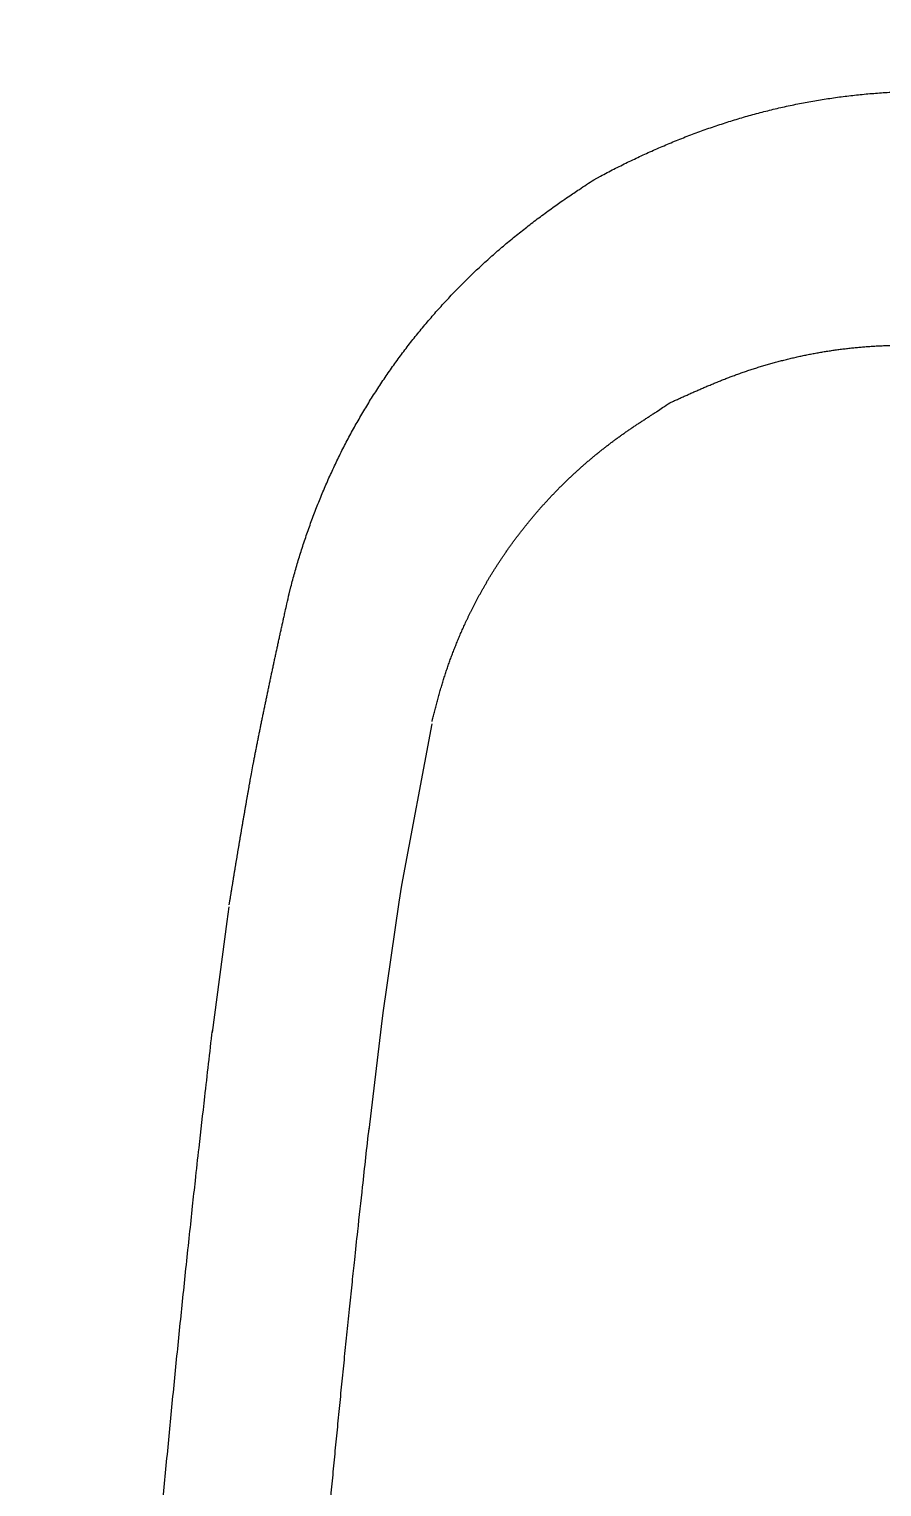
# Model space of a CAD drawing. Extents: x 528 to 612, y 788 to 934.
# Drawn here: x 573.761 to 574.087, y 808.74 to 809.297 of the extents above; entities that cross this region are included whole.
import ezdxf

# ---------------------------------------------------------------- set-up
doc = ezdxf.new("R2010")
doc.units = 0
doc.header["$MEASUREMENT"] = 0
doc.layers.add('1', color=4, linetype='Continuous')

# ---------------------------------------------------------------- blocks, each defined once
blk = doc.blocks.new('HSSCP')
at = {"layer": '1', "color": 4}
for points in [[(-3.9472, -0.0678), (-3.9357, -0.00606)], [(-3.94826, -0.07432), (-3.9472, -0.0678)], [(-4.01403, -0.08166), (-4.01319, -0.07602)], [(-3.95437, -0.11664), (-3.94826, -0.07432)], [(-4.01965, -0.1241), (-4.01403, -0.08166)], [(-3.95502, -0.12183), (-3.95437, -0.11664)], [(-3.95976, -0.16139), (-3.95502, -0.12183)]]:
    blk.add_lwpolyline(points, dxfattribs=at)
at = {"layer": '1', "color": 3}
blk.add_arc((-3.50822, -0.05903), 0.7933, 96.80945, 174.84171, dxfattribs=at)
at = {"layer": '1', "color": 4}
for points, knots in [([(-3.87383, 0.20188), (-3.87383, 0.20188), (-3.87129, 0.20325), (-3.87129, 0.20325), (-3.87044, 0.2037), (-3.86959, 0.20416), (-3.86873, 0.2046), (-3.86788, 0.20504), (-3.86702, 0.20549), (-3.86616, 0.20593), (-3.8653, 0.20637), (-3.86444, 0.20681), (-3.86357, 0.20724), (-3.8627, 0.20768), (-3.86184, 0.2081), (-3.86097, 0.20853), (-3.86009, 0.20895), (-3.85922, 0.20937), (-3.85834, 0.20979), (-3.85746, 0.21021), (-3.85659, 0.21062), (-3.85571, 0.21103), (-3.85482, 0.21144), (-3.85394, 0.21185), (-3.85305, 0.21225), (-3.85216, 0.21265), (-3.85127, 0.21305), (-3.85038, 0.21344), (-3.84949, 0.21383), (-3.84859, 0.21422), (-3.8477, 0.21461), (-3.84679, 0.21499), (-3.8459, 0.21537), (-3.845, 0.21575), (-3.8441, 0.21612), (-3.84319, 0.21649), (-3.84229, 0.21686), (-3.84138, 0.21722), (-3.84047, 0.21759), (-3.83956, 0.21794), (-3.83864, 0.2183), (-3.83773, 0.21866), (-3.83682, 0.219), (-3.8359, 0.21935), (-3.83499, 0.21969), (-3.83407, 0.22003), (-3.83314, 0.22037), (-3.83223, 0.2207), (-3.83131, 0.22104), (-3.83038, 0.22136), (-3.82945, 0.22169), (-3.82853, 0.22201), (-3.8276, 0.22232), (-3.82667, 0.22264), (-3.82574, 0.22295), (-3.82481, 0.22325), (-3.82388, 0.22356), (-3.82294, 0.22386), (-3.82201, 0.22416), (-3.82107, 0.22445), (-3.82014, 0.22473), (-3.8192, 0.22502), (-3.81826, 0.2253), (-3.81732, 0.22557), (-3.81638, 0.22585), (-3.81544, 0.22612), (-3.81449, 0.22639), (-3.81355, 0.22665), (-3.81261, 0.22692), (-3.81166, 0.22717), (-3.81072, 0.22742), (-3.80977, 0.22767), (-3.80882, 0.22791), (-3.80787, 0.22816), (-3.80692, 0.22839), (-3.80596, 0.22862), (-3.80501, 0.22885), (-3.80406, 0.22908), (-3.80311, 0.2293), (-3.80215, 0.22952), (-3.80119, 0.22974), (-3.80024, 0.22995), (-3.79928, 0.23016), (-3.79833, 0.23036), (-3.79736, 0.23056), (-3.79641, 0.23075), (-3.79544, 0.23094), (-3.79449, 0.23113), (-3.79352, 0.23132), (-3.79256, 0.2315), (-3.7916, 0.23168), (-3.79064, 0.23185), (-3.78967, 0.23201), (-3.7887, 0.23218), (-3.78774, 0.23235), (-3.78678, 0.2325), (-3.78581, 0.23265), (-3.78484, 0.23281), (-3.78387, 0.23295), (-3.7829, 0.23309), (-3.78193, 0.23324), (-3.78097, 0.23337), (-3.78, 0.2335), (-3.77903, 0.23363), (-3.77806, 0.23375), (-3.77708, 0.23387), (-3.77611, 0.23399), (-3.77514, 0.2341), (-3.77416, 0.23421), (-3.77319, 0.23431), (-3.77222, 0.23442), (-3.77125, 0.23451), (-3.77027, 0.23461), (-3.76929, 0.23469), (-3.76832, 0.23478), (-3.76734, 0.23486), (-3.76637, 0.23494), (-3.76539, 0.23501), (-3.76442, 0.23509), (-3.76344, 0.23515), (-3.76246, 0.23522), (-3.76148, 0.23528), (-3.7605, 0.23533), (-3.75953, 0.23538), (-3.75855, 0.23543), (-3.75758, 0.23547), (-3.75659, 0.23551), (-3.75562, 0.23555), (-3.75464, 0.23558), (-3.75366, 0.2356), (-3.75268, 0.23563), (-3.7517, 0.23565), (-3.75072, 0.23566), (-3.74974, 0.23568), (-3.74876, 0.23569), (-3.74778, 0.23569), (-3.7468, 0.2357), (-3.74582, 0.23569), (-3.74485, 0.23568), (-3.74386, 0.23568), (-3.74289, 0.23566), (-3.7419, 0.23564), (-3.74093, 0.23562), (-3.73994, 0.2356), (-3.73897, 0.23557), (-3.73798, 0.23554), (-3.737, 0.23551), (-3.73602, 0.23547), (-3.73505, 0.23543), (-3.73407, 0.23539), (-3.73309, 0.23534), (-3.73212, 0.23529), (-3.73115, 0.23524), (-3.73018, 0.23518), (-3.72919, 0.23512), (-3.72821, 0.23506), (-3.72723, 0.23499), (-3.72622, 0.23492), (-3.72521, 0.23485), (-3.7242, 0.23478), (-3.72326, 0.2347), (-3.72231, 0.23463), (-3.72137, 0.23455), (-3.72051, 0.23448), (-3.71966, 0.23441), (-3.7188, 0.23433), (-3.71771, 0.23424), (-3.71662, 0.23413), (-3.71553, 0.23402), (-3.71385, 0.23385), (-3.71217, 0.23368), (-3.71049, 0.23348), (-3.7083, 0.23324), (-3.7061, 0.233), (-3.7039, 0.23274)], [0, 0, 0, 0, 1, 1, 1, 2, 2, 2, 3, 3, 3, 4, 4, 4, 5, 5, 5, 6, 6, 6, 7, 7, 7, 8, 8, 8, 9, 9, 9, 10, 10, 10, 11, 11, 11, 12, 12, 12, 13, 13, 13, 14, 14, 14, 15, 15, 15, 16, 16, 16, 17, 17, 17, 18, 18, 18, 19, 19, 19, 20, 20, 20, 21, 21, 21, 22, 22, 22, 23, 23, 23, 24, 24, 24, 25, 25, 25, 26, 26, 26, 27, 27, 27, 28, 28, 28, 29, 29, 29, 30, 30, 30, 31, 31, 31, 32, 32, 32, 33, 33, 33, 34, 34, 34, 35, 35, 35, 36, 36, 36, 37, 37, 37, 38, 38, 38, 39, 39, 39, 40, 40, 40, 41, 41, 41, 42, 42, 42, 43, 43, 43, 44, 44, 44, 45, 45, 45, 46, 46, 46, 47, 47, 47, 48, 48, 48, 49, 49, 49, 50, 50, 50, 51, 51, 51, 52, 52, 52, 53, 53, 53, 54, 54, 54, 55, 55, 55, 56, 56, 56, 57, 57, 57, 58, 58, 58, 58]), ([(-3.99031, 0.04361), (-3.99031, 0.04361), (-3.98963, 0.04628), (-3.98963, 0.04628), (-3.9894, 0.04719), (-3.98916, 0.04808), (-3.98893, 0.04897), (-3.98868, 0.04987), (-3.98844, 0.05077), (-3.98819, 0.05166), (-3.98793, 0.05256), (-3.98767, 0.05346), (-3.98741, 0.05436), (-3.98715, 0.05525), (-3.98688, 0.05615), (-3.98661, 0.05705), (-3.98633, 0.05795), (-3.98606, 0.05885), (-3.98577, 0.05975), (-3.98549, 0.06065), (-3.9852, 0.06155), (-3.9849, 0.06245), (-3.98461, 0.06335), (-3.98431, 0.06425), (-3.984, 0.06515), (-3.9837, 0.06605), (-3.98338, 0.06695), (-3.98307, 0.06784), (-3.98275, 0.06875), (-3.98243, 0.06965), (-3.9821, 0.07054), (-3.98178, 0.07144), (-3.98145, 0.07234), (-3.98111, 0.07323), (-3.98077, 0.07413), (-3.98043, 0.07503), (-3.98008, 0.07591), (-3.97974, 0.07681), (-3.97938, 0.0777), (-3.97902, 0.07859), (-3.97866, 0.07948), (-3.97831, 0.08038), (-3.97794, 0.08126), (-3.97757, 0.08215), (-3.97719, 0.08303), (-3.97682, 0.08392), (-3.97644, 0.0848), (-3.97605, 0.08569), (-3.97567, 0.08657), (-3.97528, 0.08745), (-3.97489, 0.08832), (-3.97449, 0.08921), (-3.97409, 0.09008), (-3.97369, 0.09096), (-3.97327, 0.09182), (-3.97287, 0.0927), (-3.97245, 0.09357), (-3.97203, 0.09443), (-3.97162, 0.0953), (-3.97119, 0.09616), (-3.97076, 0.09703), (-3.97034, 0.09789), (-3.9699, 0.09875), (-3.96946, 0.0996), (-3.96902, 0.10046), (-3.96858, 0.10131), (-3.96813, 0.10217), (-3.96769, 0.10302), (-3.96723, 0.10387), (-3.96677, 0.10472), (-3.96632, 0.10556), (-3.96585, 0.1064), (-3.96539, 0.10725), (-3.96492, 0.10809), (-3.96444, 0.10892), (-3.96396, 0.10976), (-3.96349, 0.1106), (-3.96301, 0.11142), (-3.96252, 0.11226), (-3.96203, 0.11308), (-3.96154, 0.11391), (-3.96105, 0.11474), (-3.96054, 0.11556), (-3.96004, 0.11638), (-3.95954, 0.1172), (-3.95903, 0.11801), (-3.95852, 0.11884), (-3.95801, 0.11964), (-3.95749, 0.12046), (-3.95697, 0.12126), (-3.95645, 0.12207), (-3.95592, 0.12288), (-3.95539, 0.12368), (-3.95486, 0.12448), (-3.95433, 0.12528), (-3.95379, 0.12608), (-3.95325, 0.12687), (-3.9527, 0.12767), (-3.95216, 0.12846), (-3.9516, 0.12925), (-3.95105, 0.13003), (-3.95049, 0.13081), (-3.94993, 0.1316), (-3.94937, 0.13238), (-3.94881, 0.13316), (-3.94824, 0.13393), (-3.94767, 0.1347), (-3.94709, 0.13548), (-3.94651, 0.13624), (-3.94593, 0.13701), (-3.94535, 0.13778), (-3.94476, 0.13854), (-3.94417, 0.1393), (-3.94358, 0.14006), (-3.94298, 0.14081), (-3.94238, 0.14156), (-3.94179, 0.14231), (-3.94118, 0.14306), (-3.94057, 0.14381), (-3.93996, 0.14455), (-3.93935, 0.14529), (-3.93873, 0.14603), (-3.93812, 0.14677), (-3.93749, 0.1475), (-3.93688, 0.14823), (-3.93625, 0.14896), (-3.93561, 0.14969), (-3.93498, 0.15041), (-3.93435, 0.15114), (-3.93371, 0.15186), (-3.93307, 0.15257), (-3.93243, 0.15329), (-3.93178, 0.154), (-3.93114, 0.15471), (-3.93048, 0.15542), (-3.92983, 0.15612), (-3.92917, 0.15683), (-3.92851, 0.15752), (-3.92785, 0.15822), (-3.92719, 0.15892), (-3.92652, 0.15961), (-3.92585, 0.16029), (-3.92518, 0.16098), (-3.9245, 0.16167), (-3.92382, 0.16235), (-3.92314, 0.16302), (-3.92246, 0.1637), (-3.92177, 0.16437), (-3.92108, 0.16505), (-3.92039, 0.16572), (-3.9197, 0.16638), (-3.91901, 0.16705), (-3.91831, 0.16771), (-3.9176, 0.16836), (-3.9169, 0.16902), (-3.91619, 0.16967), (-3.91548, 0.17032), (-3.91477, 0.17097), (-3.91406, 0.17161), (-3.91334, 0.17225), (-3.91262, 0.17289), (-3.91191, 0.17353), (-3.91118, 0.17416), (-3.91045, 0.17479), (-3.90972, 0.17542), (-3.90899, 0.17605), (-3.90826, 0.17667), (-3.90752, 0.17729), (-3.90679, 0.1779), (-3.90605, 0.17852), (-3.9053, 0.17913), (-3.90455, 0.17974), (-3.90381, 0.18035), (-3.90306, 0.18096), (-3.90231, 0.18156), (-3.90155, 0.18216), (-3.90079, 0.18276), (-3.90003, 0.18336), (-3.89927, 0.18395), (-3.89851, 0.18454), (-3.89775, 0.18513), (-3.89699, 0.18571), (-3.89623, 0.18629), (-3.89546, 0.18687), (-3.89468, 0.18745), (-3.89389, 0.18804), (-3.89311, 0.18861), (-3.89231, 0.18921), (-3.89149, 0.1898), (-3.89069, 0.19038), (-3.88993, 0.19093), (-3.88916, 0.19148), (-3.88839, 0.19203), (-3.8877, 0.19253), (-3.88701, 0.19301), (-3.88632, 0.19351), (-3.88542, 0.19413), (-3.88451, 0.19476), (-3.88361, 0.19537), (-3.88221, 0.19633), (-3.8808, 0.19727), (-3.87939, 0.1982), (-3.87754, 0.19944), (-3.87568, 0.20066), (-3.87383, 0.20188)], [0, 0, 0, 0, 1, 1, 1, 2, 2, 2, 3, 3, 3, 4, 4, 4, 5, 5, 5, 6, 6, 6, 7, 7, 7, 8, 8, 8, 9, 9, 9, 10, 10, 10, 11, 11, 11, 12, 12, 12, 13, 13, 13, 14, 14, 14, 15, 15, 15, 16, 16, 16, 17, 17, 17, 18, 18, 18, 19, 19, 19, 20, 20, 20, 21, 21, 21, 22, 22, 22, 23, 23, 23, 24, 24, 24, 25, 25, 25, 26, 26, 26, 27, 27, 27, 28, 28, 28, 29, 29, 29, 30, 30, 30, 31, 31, 31, 32, 32, 32, 33, 33, 33, 34, 34, 34, 35, 35, 35, 36, 36, 36, 37, 37, 37, 38, 38, 38, 39, 39, 39, 40, 40, 40, 41, 41, 41, 42, 42, 42, 43, 43, 43, 44, 44, 44, 45, 45, 45, 46, 46, 46, 47, 47, 47, 48, 48, 48, 49, 49, 49, 50, 50, 50, 51, 51, 51, 52, 52, 52, 53, 53, 53, 54, 54, 54, 55, 55, 55, 56, 56, 56, 57, 57, 57, 58, 58, 58, 59, 59, 59, 60, 60, 60, 61, 61, 61, 62, 62, 62, 63, 63, 63, 64, 64, 64, 65, 65, 65, 66, 66, 66, 67, 67, 67, 68, 68, 68, 68]), ([(-3.84477, 0.11665), (-3.84477, 0.11665), (-3.84334, 0.11729), (-3.84334, 0.11729), (-3.84285, 0.1175), (-3.84237, 0.11772), (-3.84189, 0.11793), (-3.84141, 0.11815), (-3.84092, 0.11837), (-3.84043, 0.11858), (-3.83995, 0.1188), (-3.83946, 0.11903), (-3.83896, 0.11924), (-3.83847, 0.11947), (-3.83797, 0.11968), (-3.83748, 0.11991), (-3.83698, 0.12013), (-3.83648, 0.12035), (-3.83598, 0.12057), (-3.83548, 0.1208), (-3.83497, 0.12102), (-3.83447, 0.12124), (-3.83396, 0.12146), (-3.83345, 0.12168), (-3.83294, 0.12191), (-3.83242, 0.12212), (-3.83191, 0.12235), (-3.83139, 0.12257), (-3.83087, 0.1228), (-3.83035, 0.12301), (-3.82983, 0.12323), (-3.82931, 0.12345), (-3.82878, 0.12368), (-3.82825, 0.12389), (-3.82772, 0.12411), (-3.8272, 0.12433), (-3.82666, 0.12455), (-3.82612, 0.12477), (-3.82559, 0.12498), (-3.82505, 0.1252), (-3.8245, 0.12541), (-3.82396, 0.12563), (-3.82342, 0.12584), (-3.82287, 0.12605), (-3.82232, 0.12626), (-3.82177, 0.12647), (-3.82121, 0.12668), (-3.82067, 0.12689), (-3.82011, 0.1271), (-3.81955, 0.1273), (-3.81898, 0.1275), (-3.81842, 0.12771), (-3.81785, 0.12791), (-3.81729, 0.12811), (-3.81672, 0.1283), (-3.81614, 0.1285), (-3.81557, 0.1287), (-3.815, 0.12889), (-3.81442, 0.12908), (-3.81384, 0.12927), (-3.81326, 0.12946), (-3.81268, 0.12965), (-3.81209, 0.12984), (-3.8115, 0.13003), (-3.81091, 0.13021), (-3.81032, 0.13039), (-3.80973, 0.13057), (-3.80914, 0.13075), (-3.80855, 0.13093), (-3.80796, 0.1311), (-3.80735, 0.13127), (-3.80676, 0.13145), (-3.80616, 0.13162), (-3.80556, 0.13179), (-3.80495, 0.13195), (-3.80435, 0.13211), (-3.80374, 0.13228), (-3.80314, 0.13244), (-3.80253, 0.1326), (-3.80192, 0.13276), (-3.80131, 0.13291), (-3.8007, 0.13307), (-3.80009, 0.13323), (-3.79948, 0.13338), (-3.79886, 0.13352), (-3.79824, 0.13367), (-3.79763, 0.13381), (-3.79702, 0.13395), (-3.7964, 0.13409), (-3.79578, 0.13424), (-3.79516, 0.13437), (-3.79454, 0.13451), (-3.79392, 0.13464), (-3.7933, 0.13477), (-3.79268, 0.13489), (-3.79205, 0.13502), (-3.79143, 0.13515), (-3.79081, 0.13527), (-3.79018, 0.13539), (-3.78956, 0.1355), (-3.78893, 0.13562), (-3.7883, 0.13574), (-3.78768, 0.13584), (-3.78706, 0.13595), (-3.78642, 0.13606), (-3.7858, 0.13616), (-3.78517, 0.13626), (-3.78455, 0.13637), (-3.78392, 0.13646), (-3.78328, 0.13656), (-3.78265, 0.13665), (-3.78203, 0.13674), (-3.7814, 0.13683), (-3.78077, 0.13692), (-3.78014, 0.137), (-3.77951, 0.13708), (-3.77888, 0.13717), (-3.77825, 0.13724), (-3.77762, 0.13732), (-3.77698, 0.13739), (-3.77635, 0.13746), (-3.77572, 0.13753), (-3.77509, 0.1376), (-3.77446, 0.13766), (-3.77383, 0.13773), (-3.7732, 0.13779), (-3.77257, 0.13784), (-3.77194, 0.13791), (-3.77131, 0.13796), (-3.77068, 0.13801), (-3.77005, 0.13806), (-3.76942, 0.13811), (-3.76879, 0.13815), (-3.76816, 0.1382), (-3.76753, 0.13824), (-3.7669, 0.13827), (-3.76627, 0.13831), (-3.76565, 0.13835), (-3.76501, 0.13837), (-3.76438, 0.13841), (-3.76376, 0.13843), (-3.76313, 0.13846), (-3.76251, 0.13848), (-3.76188, 0.1385), (-3.76125, 0.13852), (-3.76063, 0.13854), (-3.76, 0.13856), (-3.75938, 0.13857), (-3.75876, 0.13858), (-3.75813, 0.13858), (-3.75751, 0.13859), (-3.75689, 0.1386), (-3.75627, 0.1386), (-3.75565, 0.1386), (-3.75503, 0.1386), (-3.75441, 0.13859), (-3.75379, 0.13858), (-3.75317, 0.13858), (-3.75256, 0.13856), (-3.75194, 0.13855), (-3.75133, 0.13854), (-3.75072, 0.13852), (-3.7501, 0.1385), (-3.74949, 0.13848), (-3.74888, 0.13846), (-3.74827, 0.13843), (-3.74767, 0.13841), (-3.74706, 0.13839), (-3.74645, 0.13835), (-3.74586, 0.13833), (-3.74525, 0.13829), (-3.74465, 0.13826), (-3.74405, 0.13822), (-3.74346, 0.13818), (-3.74286, 0.13814), (-3.74226, 0.1381), (-3.74167, 0.13805), (-3.74108, 0.13801), (-3.74049, 0.13796), (-3.7399, 0.13791), (-3.73931, 0.13786), (-3.73873, 0.13781), (-3.73815, 0.13776), (-3.73757, 0.1377), (-3.73699, 0.13765), (-3.73641, 0.13759), (-3.73583, 0.13753), (-3.73526, 0.13746), (-3.73469, 0.1374), (-3.73412, 0.13734), (-3.73355, 0.13727), (-3.73299, 0.1372), (-3.73243, 0.13713), (-3.73187, 0.13706), (-3.73131, 0.13699), (-3.73075, 0.13692), (-3.7302, 0.13684), (-3.72965, 0.13677), (-3.72909, 0.13668), (-3.72855, 0.13661), (-3.728, 0.13653), (-3.72746, 0.13645), (-3.72692, 0.13637), (-3.72638, 0.13628), (-3.72584, 0.1362), (-3.7253, 0.13612), (-3.72477, 0.13603), (-3.72424, 0.13595), (-3.72371, 0.13586), (-3.72318, 0.13578), (-3.72266, 0.13569), (-3.72213, 0.1356), (-3.72162, 0.13551), (-3.7211, 0.13542), (-3.72057, 0.13534), (-3.72006, 0.13525), (-3.71954, 0.13515), (-3.71901, 0.13506), (-3.71849, 0.13497), (-3.71796, 0.13487), (-3.71747, 0.13479), (-3.71697, 0.1347), (-3.71648, 0.13462), (-3.71604, 0.13454), (-3.7156, 0.13445), (-3.71516, 0.13438), (-3.71461, 0.13428), (-3.71405, 0.13418), (-3.71349, 0.13408), (-3.71265, 0.13393), (-3.71181, 0.13379), (-3.71096, 0.13364), (-3.70987, 0.13345), (-3.70877, 0.13327), (-3.70768, 0.13308)], [0, 0, 0, 0, 1, 1, 1, 2, 2, 2, 3, 3, 3, 4, 4, 4, 5, 5, 5, 6, 6, 6, 7, 7, 7, 8, 8, 8, 9, 9, 9, 10, 10, 10, 11, 11, 11, 12, 12, 12, 13, 13, 13, 14, 14, 14, 15, 15, 15, 16, 16, 16, 17, 17, 17, 18, 18, 18, 19, 19, 19, 20, 20, 20, 21, 21, 21, 22, 22, 22, 23, 23, 23, 24, 24, 24, 25, 25, 25, 26, 26, 26, 27, 27, 27, 28, 28, 28, 29, 29, 29, 30, 30, 30, 31, 31, 31, 32, 32, 32, 33, 33, 33, 34, 34, 34, 35, 35, 35, 36, 36, 36, 37, 37, 37, 38, 38, 38, 39, 39, 39, 40, 40, 40, 41, 41, 41, 42, 42, 42, 43, 43, 43, 44, 44, 44, 45, 45, 45, 46, 46, 46, 47, 47, 47, 48, 48, 48, 49, 49, 49, 50, 50, 50, 51, 51, 51, 52, 52, 52, 53, 53, 53, 54, 54, 54, 55, 55, 55, 56, 56, 56, 57, 57, 57, 58, 58, 58, 59, 59, 59, 60, 60, 60, 61, 61, 61, 62, 62, 62, 63, 63, 63, 64, 64, 64, 65, 65, 65, 66, 66, 66, 67, 67, 67, 68, 68, 68, 69, 69, 69, 70, 70, 70, 71, 71, 71, 72, 72, 72, 73, 73, 73, 74, 74, 74, 75, 75, 75, 76, 76, 76, 77, 77, 77, 78, 78, 78, 78]), ([(-3.9357, -0.00527), (-3.9357, -0.00527), (-3.93547, -0.00438), (-3.93547, -0.00438), (-3.9354, -0.00408), (-3.93532, -0.00378), (-3.93524, -0.00347), (-3.93517, -0.00317), (-3.93509, -0.00286), (-3.935, -0.00255), (-3.93493, -0.00223), (-3.93485, -0.00192), (-3.93477, -0.00161), (-3.93469, -0.0013), (-3.9346, -0.00098), (-3.93452, -0.00066), (-3.93444, -0.00034), (-3.93435, -0.00002), (-3.93427, 0.0003), (-3.93419, 0.00062), (-3.9341, 0.00094), (-3.93402, 0.00127), (-3.93393, 0.00159), (-3.93384, 0.00191), (-3.93376, 0.00224), (-3.93368, 0.00256), (-3.93359, 0.00288), (-3.9335, 0.00321), (-3.93341, 0.00353), (-3.93332, 0.00386), (-3.93323, 0.00418), (-3.93315, 0.0045), (-3.93306, 0.00483), (-3.93296, 0.00515), (-3.93287, 0.00547), (-3.93279, 0.00579), (-3.93269, 0.00612), (-3.9326, 0.00644), (-3.93252, 0.00675), (-3.93242, 0.00707), (-3.93233, 0.00739), (-3.93224, 0.0077), (-3.93214, 0.00802), (-3.93205, 0.00833), (-3.93196, 0.00864), (-3.93186, 0.00895), (-3.93177, 0.00926), (-3.93167, 0.00958), (-3.93158, 0.00988), (-3.93148, 0.01019), (-3.93139, 0.0105), (-3.93129, 0.0108), (-3.9312, 0.01111), (-3.9311, 0.01141), (-3.931, 0.01172), (-3.93091, 0.01202), (-3.93081, 0.01232), (-3.93071, 0.01263), (-3.93062, 0.01293), (-3.93051, 0.01323), (-3.93041, 0.01353), (-3.93032, 0.01383), (-3.93022, 0.01413), (-3.93011, 0.01442), (-3.93001, 0.01472), (-3.92991, 0.01502), (-3.92981, 0.01532), (-3.92971, 0.01562), (-3.92961, 0.01592), (-3.9295, 0.01622), (-3.9294, 0.01651), (-3.92929, 0.01681), (-3.92919, 0.0171), (-3.92908, 0.0174), (-3.92898, 0.0177), (-3.92887, 0.018), (-3.92876, 0.01829), (-3.92865, 0.01859), (-3.92854, 0.01889), (-3.92843, 0.01919), (-3.92832, 0.01948), (-3.92822, 0.01978), (-3.9281, 0.02007), (-3.92799, 0.02037), (-3.92788, 0.02067), (-3.92777, 0.02097), (-3.92765, 0.02127), (-3.92754, 0.02156), (-3.92742, 0.02186), (-3.92731, 0.02216), (-3.92719, 0.02246), (-3.92708, 0.02276), (-3.92695, 0.02306), (-3.92684, 0.02336), (-3.92672, 0.02366), (-3.9266, 0.02396), (-3.92648, 0.02426), (-3.92636, 0.02456), (-3.92623, 0.02487), (-3.92611, 0.02517), (-3.92598, 0.02547), (-3.92586, 0.02578), (-3.92573, 0.02608), (-3.9256, 0.02639), (-3.92548, 0.02669), (-3.92535, 0.027), (-3.92522, 0.0273), (-3.92509, 0.02761), (-3.92495, 0.02791), (-3.92483, 0.02823), (-3.92469, 0.02854), (-3.92455, 0.02884), (-3.92442, 0.02915), (-3.92428, 0.02947), (-3.92414, 0.02978), (-3.924, 0.03009), (-3.92386, 0.03041), (-3.92372, 0.03072), (-3.92358, 0.03104), (-3.92343, 0.03135), (-3.92329, 0.03167), (-3.92314, 0.03199), (-3.923, 0.03231), (-3.92285, 0.03263), (-3.9227, 0.03295), (-3.92255, 0.03327), (-3.9224, 0.03359), (-3.92225, 0.03392), (-3.92209, 0.03424), (-3.92194, 0.03456), (-3.92179, 0.03488), (-3.92163, 0.03521), (-3.92147, 0.03554), (-3.92131, 0.03586), (-3.92115, 0.03619), (-3.92099, 0.03652), (-3.92083, 0.03684), (-3.92066, 0.03718), (-3.9205, 0.0375), (-3.92034, 0.03784), (-3.92017, 0.03817), (-3.92, 0.0385), (-3.91983, 0.03883), (-3.91966, 0.03916), (-3.91949, 0.0395), (-3.91932, 0.03983), (-3.91914, 0.04016), (-3.91897, 0.04049), (-3.9188, 0.04083), (-3.91861, 0.04116), (-3.91844, 0.0415), (-3.91826, 0.04184), (-3.91808, 0.04218), (-3.9179, 0.04251), (-3.91772, 0.04285), (-3.91753, 0.04319), (-3.91734, 0.04352), (-3.91716, 0.04386), (-3.91697, 0.0442), (-3.91679, 0.04454), (-3.9166, 0.04487), (-3.91641, 0.04521), (-3.91622, 0.04555), (-3.91602, 0.04589), (-3.91583, 0.04623), (-3.91564, 0.04657), (-3.91544, 0.04692), (-3.91524, 0.04725), (-3.91505, 0.04759), (-3.91484, 0.04794), (-3.91465, 0.04828), (-3.91444, 0.04862), (-3.91424, 0.04896), (-3.91404, 0.0493), (-3.91383, 0.04964), (-3.91362, 0.04999), (-3.91342, 0.05033), (-3.91321, 0.05067), (-3.913, 0.05101), (-3.91279, 0.05136), (-3.91258, 0.0517), (-3.91237, 0.05204), (-3.91215, 0.05239), (-3.91193, 0.05273), (-3.91172, 0.05307), (-3.9115, 0.05342), (-3.91128, 0.05376), (-3.91106, 0.0541), (-3.91084, 0.05445), (-3.91062, 0.05479), (-3.91039, 0.05514), (-3.91017, 0.05548), (-3.90995, 0.05582), (-3.90972, 0.05617), (-3.90949, 0.05651), (-3.90926, 0.05686), (-3.90903, 0.0572), (-3.9088, 0.05755), (-3.90857, 0.05789), (-3.90833, 0.05823), (-3.9081, 0.05858), (-3.90786, 0.05893), (-3.90763, 0.05927), (-3.90738, 0.05961), (-3.90715, 0.05996), (-3.90691, 0.0603), (-3.90666, 0.06065), (-3.90642, 0.06099), (-3.90618, 0.06133), (-3.90593, 0.06168), (-3.90569, 0.06203), (-3.90544, 0.06237), (-3.90519, 0.06271), (-3.90494, 0.06306), (-3.90469, 0.0634), (-3.90443, 0.06374), (-3.90418, 0.06409), (-3.90392, 0.06443), (-3.90367, 0.06477), (-3.90342, 0.06512), (-3.90316, 0.06546), (-3.9029, 0.0658), (-3.90264, 0.06614), (-3.90238, 0.06649), (-3.90211, 0.06683), (-3.90185, 0.06717), (-3.90158, 0.06751), (-3.90132, 0.06786), (-3.90105, 0.0682), (-3.90078, 0.06854), (-3.90051, 0.06888), (-3.90024, 0.06922), (-3.89997, 0.06956), (-3.8997, 0.0699), (-3.89943, 0.07024), (-3.89915, 0.07058), (-3.89887, 0.07092), (-3.8986, 0.07126), (-3.89832, 0.07159), (-3.89804, 0.07193), (-3.89776, 0.07227), (-3.89747, 0.07261), (-3.8972, 0.07295), (-3.89691, 0.07328), (-3.89663, 0.07362), (-3.89634, 0.07396), (-3.89605, 0.07429), (-3.89577, 0.07463), (-3.89547, 0.07496), (-3.89518, 0.0753), (-3.89489, 0.07564), (-3.8946, 0.07597), (-3.89431, 0.0763), (-3.89401, 0.07663), (-3.89372, 0.07697), (-3.89342, 0.0773), (-3.89312, 0.07763), (-3.89282, 0.07796), (-3.89252, 0.07829), (-3.89222, 0.07863), (-3.89191, 0.07896), (-3.89162, 0.07928), (-3.89131, 0.07962), (-3.891, 0.07995), (-3.89069, 0.08027), (-3.89039, 0.0806), (-3.89008, 0.08093), (-3.88976, 0.08126), (-3.88946, 0.08158), (-3.88914, 0.08191), (-3.88883, 0.08223), (-3.88852, 0.08256), (-3.8882, 0.08289), (-3.88789, 0.08321), (-3.88757, 0.08354), (-3.88725, 0.08386), (-3.88692, 0.08418), (-3.8866, 0.08451), (-3.88628, 0.08483), (-3.88596, 0.08514), (-3.88563, 0.08547), (-3.88531, 0.08579), (-3.88498, 0.08611), (-3.88466, 0.08643), (-3.88432, 0.08674), (-3.884, 0.08706), (-3.88367, 0.08738), (-3.88333, 0.08769), (-3.883, 0.08801), (-3.88267, 0.08832), (-3.88234, 0.08864), (-3.882, 0.08895), (-3.88167, 0.08927), (-3.88133, 0.08958), (-3.88099, 0.08988), (-3.88065, 0.0902), (-3.88031, 0.09051), (-3.87997, 0.09081), (-3.87963, 0.09113), (-3.87929, 0.09143), (-3.87895, 0.09174), (-3.8786, 0.09205), (-3.87826, 0.09235), (-3.87791, 0.09266), (-3.87756, 0.09296), (-3.87722, 0.09326), (-3.87687, 0.09357), (-3.87652, 0.09387), (-3.87617, 0.09416), (-3.87582, 0.09446), (-3.87547, 0.09476), (-3.87512, 0.09506), (-3.87477, 0.09536), (-3.87442, 0.09566), (-3.87406, 0.09595), (-3.8737, 0.09625), (-3.87335, 0.09654), (-3.87299, 0.09683), (-3.87264, 0.09712), (-3.87228, 0.09741), (-3.87192, 0.0977), (-3.87156, 0.09799), (-3.8712, 0.09827), (-3.87084, 0.09856), (-3.87048, 0.09885), (-3.87012, 0.09913), (-3.86976, 0.09942), (-3.8694, 0.0997), (-3.86903, 0.09998), (-3.86867, 0.10027), (-3.8683, 0.10055), (-3.86793, 0.10083), (-3.86757, 0.10111), (-3.8672, 0.10139), (-3.86683, 0.10166), (-3.86646, 0.10194), (-3.86609, 0.10221), (-3.86572, 0.10249), (-3.86534, 0.10276), (-3.86497, 0.10303), (-3.8646, 0.10331), (-3.86422, 0.10358), (-3.86384, 0.10385), (-3.86347, 0.10412), (-3.86309, 0.10439), (-3.86271, 0.10465), (-3.86233, 0.10493), (-3.86195, 0.10519), (-3.86157, 0.10546), (-3.86119, 0.10572), (-3.86081, 0.10598), (-3.86043, 0.10625), (-3.86004, 0.10651), (-3.85966, 0.10678), (-3.85927, 0.10704), (-3.85888, 0.1073), (-3.85849, 0.10756), (-3.85811, 0.10782), (-3.85771, 0.10808), (-3.85733, 0.10834), (-3.85693, 0.1086), (-3.85655, 0.10885), (-3.85615, 0.10911), (-3.85577, 0.10936), (-3.85537, 0.10963), (-3.85497, 0.10988), (-3.85457, 0.11015), (-3.85415, 0.11042), (-3.85374, 0.11068), (-3.85333, 0.11096), (-3.85294, 0.11121), (-3.85255, 0.11146), (-3.85217, 0.11171), (-3.85181, 0.11195), (-3.85146, 0.11217), (-3.85111, 0.1124), (-3.85065, 0.1127), (-3.85019, 0.113), (-3.84973, 0.11331), (-3.84901, 0.11378), (-3.8483, 0.11426), (-3.84759, 0.11475), (-3.84665, 0.11538), (-3.84571, 0.11601), (-3.84477, 0.11665)], [0, 0, 0, 0, 1, 1, 1, 2, 2, 2, 3, 3, 3, 4, 4, 4, 5, 5, 5, 6, 6, 6, 7, 7, 7, 8, 8, 8, 9, 9, 9, 10, 10, 10, 11, 11, 11, 12, 12, 12, 13, 13, 13, 14, 14, 14, 15, 15, 15, 16, 16, 16, 17, 17, 17, 18, 18, 18, 19, 19, 19, 20, 20, 20, 21, 21, 21, 22, 22, 22, 23, 23, 23, 24, 24, 24, 25, 25, 25, 26, 26, 26, 27, 27, 27, 28, 28, 28, 29, 29, 29, 30, 30, 30, 31, 31, 31, 32, 32, 32, 33, 33, 33, 34, 34, 34, 35, 35, 35, 36, 36, 36, 37, 37, 37, 38, 38, 38, 39, 39, 39, 40, 40, 40, 41, 41, 41, 42, 42, 42, 43, 43, 43, 44, 44, 44, 45, 45, 45, 46, 46, 46, 47, 47, 47, 48, 48, 48, 49, 49, 49, 50, 50, 50, 51, 51, 51, 52, 52, 52, 53, 53, 53, 54, 54, 54, 55, 55, 55, 56, 56, 56, 57, 57, 57, 58, 58, 58, 59, 59, 59, 60, 60, 60, 61, 61, 61, 62, 62, 62, 63, 63, 63, 64, 64, 64, 65, 65, 65, 66, 66, 66, 67, 67, 67, 68, 68, 68, 69, 69, 69, 70, 70, 70, 71, 71, 71, 72, 72, 72, 73, 73, 73, 74, 74, 74, 75, 75, 75, 76, 76, 76, 77, 77, 77, 78, 78, 78, 79, 79, 79, 80, 80, 80, 81, 81, 81, 82, 82, 82, 83, 83, 83, 84, 84, 84, 85, 85, 85, 86, 86, 86, 87, 87, 87, 88, 88, 88, 89, 89, 89, 90, 90, 90, 91, 91, 91, 92, 92, 92, 93, 93, 93, 94, 94, 94, 95, 95, 95, 96, 96, 96, 97, 97, 97, 98, 98, 98, 99, 99, 99, 100, 100, 100, 101, 101, 101, 102, 102, 102, 103, 103, 103, 104, 104, 104, 105, 105, 105, 106, 106, 106, 107, 107, 107, 108, 108, 108, 109, 109, 109, 110, 110, 110, 111, 111, 111, 112, 112, 112, 113, 113, 113, 114, 114, 114, 115, 115, 115, 116, 116, 116, 117, 117, 117, 118, 118, 118, 119, 119, 119, 120, 120, 120, 121, 121, 121, 122, 122, 122, 123, 123, 123, 124, 124, 124, 125, 125, 125, 126, 126, 126, 127, 127, 127, 128, 128, 128, 128]), ([(-4.00419, -0.02212), (-4.00419, -0.02212), (-4.00388, -0.02053), (-4.00388, -0.02053), (-4.00378, -0.02), (-4.00367, -0.01946), (-4.00357, -0.01893), (-4.00347, -0.0184), (-4.00336, -0.01787), (-4.00326, -0.01733), (-4.00315, -0.0168), (-4.00304, -0.01627), (-4.00294, -0.01573), (-4.00283, -0.0152), (-4.00273, -0.01466), (-4.00262, -0.01413), (-4.00251, -0.0136), (-4.0024, -0.01306), (-4.0023, -0.01253), (-4.00219, -0.01199), (-4.00208, -0.01145), (-4.00197, -0.01091), (-4.00186, -0.01038), (-4.00176, -0.00984), (-4.00165, -0.0093), (-4.00154, -0.00876), (-4.00143, -0.00823), (-4.00132, -0.00769), (-4.00121, -0.00715), (-4.00111, -0.00661), (-4.001, -0.00607), (-4.00089, -0.00553), (-4.00078, -0.00499), (-4.00066, -0.00446), (-4.00056, -0.00391), (-4.00045, -0.00337), (-4.00033, -0.00283), (-4.00022, -0.00229), (-4.00012, -0.00175), (-4, -0.00121), (-3.99989, -0.00066), (-3.99978, -0.00012), (-3.99967, 0.00042), (-3.99955, 0.00096), (-3.99944, 0.00151), (-3.99933, 0.00205), (-3.99922, 0.00259), (-3.9991, 0.00313), (-3.99899, 0.00368), (-3.99887, 0.00422), (-3.99877, 0.00477), (-3.99865, 0.00532), (-3.99854, 0.00586), (-3.99842, 0.00641), (-3.9983, 0.00695), (-3.9982, 0.0075), (-3.99808, 0.00804), (-3.99797, 0.00859), (-3.99785, 0.00913), (-3.99773, 0.00968), (-3.99762, 0.01023), (-3.9975, 0.01078), (-3.99738, 0.01133), (-3.99727, 0.01187), (-3.99715, 0.01242), (-3.99704, 0.01297), (-3.99692, 0.01352), (-3.9968, 0.01407), (-3.99668, 0.01463), (-3.99657, 0.01518), (-3.99645, 0.01573), (-3.99633, 0.01628), (-3.99622, 0.01683), (-3.99609, 0.01738), (-3.99598, 0.01793), (-3.99586, 0.01848), (-3.99574, 0.01904), (-3.99562, 0.01959), (-3.9955, 0.02014), (-3.99538, 0.02069), (-3.99526, 0.02125), (-3.99514, 0.0218), (-3.99502, 0.02235), (-3.9949, 0.02291), (-3.99478, 0.02346), (-3.99466, 0.02402), (-3.99454, 0.02458), (-3.99442, 0.02513), (-3.9943, 0.02568), (-3.99417, 0.02624), (-3.99405, 0.02679), (-3.99393, 0.02734), (-3.99382, 0.0279), (-3.99369, 0.02845), (-3.99356, 0.02901), (-3.99344, 0.02957), (-3.99332, 0.03014), (-3.99319, 0.03071), (-3.99306, 0.03129), (-3.99294, 0.03187), (-3.99282, 0.03241), (-3.9927, 0.03295), (-3.99257, 0.03349), (-3.99247, 0.03398), (-3.99236, 0.03447), (-3.99225, 0.03496), (-3.99211, 0.03559), (-3.99197, 0.03622), (-3.99183, 0.03685), (-3.99161, 0.03783), (-3.99139, 0.0388), (-3.99117, 0.03978), (-3.99089, 0.04106), (-3.99059, 0.04234), (-3.99031, 0.04361)], [0, 0, 0, 0, 1, 1, 1, 2, 2, 2, 3, 3, 3, 4, 4, 4, 5, 5, 5, 6, 6, 6, 7, 7, 7, 8, 8, 8, 9, 9, 9, 10, 10, 10, 11, 11, 11, 12, 12, 12, 13, 13, 13, 14, 14, 14, 15, 15, 15, 16, 16, 16, 17, 17, 17, 18, 18, 18, 19, 19, 19, 20, 20, 20, 21, 21, 21, 22, 22, 22, 23, 23, 23, 24, 24, 24, 25, 25, 25, 26, 26, 26, 27, 27, 27, 28, 28, 28, 29, 29, 29, 30, 30, 30, 31, 31, 31, 32, 32, 32, 33, 33, 33, 34, 34, 34, 35, 35, 35, 36, 36, 36, 37, 37, 37, 38, 38, 38, 38]), ([(-4.01319, -0.07523), (-4.01319, -0.07523), (-4.01299, -0.07395), (-4.01299, -0.07395), (-4.01292, -0.07353), (-4.01285, -0.0731), (-4.01278, -0.07268), (-4.01272, -0.07225), (-4.01265, -0.07182), (-4.01258, -0.0714), (-4.01251, -0.07097), (-4.01244, -0.07054), (-4.01238, -0.07012), (-4.01231, -0.06969), (-4.01223, -0.06926), (-4.01217, -0.06883), (-4.0121, -0.0684), (-4.01203, -0.06797), (-4.01196, -0.06755), (-4.01189, -0.06711), (-4.01182, -0.06668), (-4.01175, -0.06625), (-4.01168, -0.06582), (-4.01161, -0.06539), (-4.01154, -0.06496), (-4.01147, -0.06453), (-4.0114, -0.06409), (-4.01133, -0.06366), (-4.01126, -0.06323), (-4.01119, -0.0628), (-4.01112, -0.06236), (-4.01105, -0.06193), (-4.01097, -0.0615), (-4.0109, -0.06106), (-4.01083, -0.06063), (-4.01076, -0.06019), (-4.01069, -0.05976), (-4.01062, -0.05932), (-4.01055, -0.05889), (-4.01047, -0.05845), (-4.0104, -0.05802), (-4.01033, -0.05758), (-4.01025, -0.05714), (-4.01019, -0.0567), (-4.01011, -0.05627), (-4.01004, -0.05583), (-4.00996, -0.05539), (-4.00989, -0.05495), (-4.00982, -0.05451), (-4.00975, -0.05408), (-4.00967, -0.05364), (-4.0096, -0.0532), (-4.00952, -0.05275), (-4.00945, -0.05231), (-4.00938, -0.05187), (-4.0093, -0.05143), (-4.00923, -0.05099), (-4.00916, -0.05055), (-4.00908, -0.05011), (-4.00901, -0.04967), (-4.00892, -0.04922), (-4.00885, -0.04878), (-4.00878, -0.04834), (-4.0087, -0.0479), (-4.00863, -0.04745), (-4.00855, -0.047), (-4.00848, -0.04656), (-4.0084, -0.04612), (-4.00832, -0.04567), (-4.00825, -0.04523), (-4.00817, -0.04479), (-4.0081, -0.04434), (-4.00802, -0.04389), (-4.00794, -0.04344), (-4.00787, -0.043), (-4.00779, -0.04255), (-4.00771, -0.04211), (-4.00764, -0.04166), (-4.00755, -0.04121), (-4.00748, -0.04076), (-4.00741, -0.04031), (-4.00732, -0.03986), (-4.00725, -0.03942), (-4.00717, -0.03897), (-4.00709, -0.03851), (-4.00701, -0.03807), (-4.00693, -0.03761), (-4.00686, -0.03716), (-4.00677, -0.03671), (-4.0067, -0.03626), (-4.00662, -0.03581), (-4.00654, -0.03536), (-4.00646, -0.03491), (-4.00638, -0.03446), (-4.00631, -0.03401), (-4.00623, -0.03355), (-4.00614, -0.03309), (-4.00606, -0.03263), (-4.00598, -0.03216), (-4.00589, -0.03169), (-4.00582, -0.03125), (-4.00574, -0.03081), (-4.00566, -0.03037), (-4.00559, -0.02997), (-4.00552, -0.02957), (-4.00545, -0.02917), (-4.00536, -0.02866), (-4.00527, -0.02814), (-4.00517, -0.02763), (-4.00503, -0.02684), (-4.0049, -0.02604), (-4.00475, -0.02525), (-4.00456, -0.0242), (-4.00438, -0.02317), (-4.00419, -0.02212)], [0, 0, 0, 0, 1, 1, 1, 2, 2, 2, 3, 3, 3, 4, 4, 4, 5, 5, 5, 6, 6, 6, 7, 7, 7, 8, 8, 8, 9, 9, 9, 10, 10, 10, 11, 11, 11, 12, 12, 12, 13, 13, 13, 14, 14, 14, 15, 15, 15, 16, 16, 16, 17, 17, 17, 18, 18, 18, 19, 19, 19, 20, 20, 20, 21, 21, 21, 22, 22, 22, 23, 23, 23, 24, 24, 24, 25, 25, 25, 26, 26, 26, 27, 27, 27, 28, 28, 28, 29, 29, 29, 30, 30, 30, 31, 31, 31, 32, 32, 32, 33, 33, 33, 34, 34, 34, 35, 35, 35, 36, 36, 36, 37, 37, 37, 38, 38, 38, 38]), ([(-4.06762, -0.79266), (-4.06762, -0.79266), (-4.06732, -0.78159), (-4.06732, -0.78159), (-4.06722, -0.77789), (-4.06712, -0.7742), (-4.06701, -0.77051), (-4.0669, -0.76681), (-4.06679, -0.76311), (-4.06668, -0.75941), (-4.06657, -0.75571), (-4.06645, -0.75201), (-4.06634, -0.74831), (-4.06622, -0.74461), (-4.06609, -0.74091), (-4.06597, -0.7372), (-4.06585, -0.73349), (-4.06572, -0.72978), (-4.06559, -0.72608), (-4.06546, -0.72237), (-4.06533, -0.71866), (-4.06519, -0.71495), (-4.06506, -0.71124), (-4.06492, -0.70753), (-4.06478, -0.70382), (-4.06464, -0.7001), (-4.06449, -0.69639), (-4.06435, -0.69267), (-4.0642, -0.68896), (-4.06405, -0.68524), (-4.0639, -0.68153), (-4.06375, -0.67781), (-4.06359, -0.67409), (-4.06344, -0.67038), (-4.06328, -0.66665), (-4.06312, -0.66294), (-4.06295, -0.65922), (-4.06278, -0.6555), (-4.06262, -0.65177), (-4.06245, -0.64806), (-4.06228, -0.64433), (-4.06211, -0.64061), (-4.06194, -0.63689), (-4.06176, -0.63317), (-4.06158, -0.62945), (-4.0614, -0.62573), (-4.06122, -0.622), (-4.06104, -0.61828), (-4.06085, -0.61456), (-4.06066, -0.61083), (-4.06047, -0.60711), (-4.06028, -0.60339), (-4.06009, -0.59966), (-4.05989, -0.59593), (-4.05969, -0.59221), (-4.0595, -0.58849), (-4.05929, -0.58476), (-4.05909, -0.58104), (-4.05889, -0.57732), (-4.05868, -0.57359), (-4.05847, -0.56987), (-4.05826, -0.56615), (-4.05805, -0.56243), (-4.05783, -0.5587), (-4.05762, -0.55497), (-4.0574, -0.55125), (-4.05718, -0.54753), (-4.05696, -0.5438), (-4.05674, -0.54009), (-4.05651, -0.53636), (-4.05628, -0.53264), (-4.05605, -0.52892), (-4.05582, -0.52519), (-4.05559, -0.52147), (-4.05535, -0.51775), (-4.05511, -0.51402), (-4.05488, -0.51031), (-4.05463, -0.50659), (-4.05439, -0.50286), (-4.05414, -0.49914), (-4.0539, -0.49542), (-4.05365, -0.4917), (-4.05341, -0.48798), (-4.05315, -0.48426), (-4.0529, -0.48054), (-4.05264, -0.47681), (-4.05238, -0.4731), (-4.05212, -0.46937), (-4.05186, -0.46566), (-4.0516, -0.46193), (-4.05133, -0.45822), (-4.05107, -0.45449), (-4.05079, -0.45078), (-4.05052, -0.44706), (-4.05025, -0.44334), (-4.04997, -0.43962), (-4.0497, -0.4359), (-4.04942, -0.43218), (-4.04914, -0.42846), (-4.04886, -0.42474), (-4.04857, -0.42103), (-4.04829, -0.4173), (-4.04799, -0.41359), (-4.04771, -0.40987), (-4.04741, -0.40616), (-4.04712, -0.40243), (-4.04682, -0.39872), (-4.04653, -0.395), (-4.04622, -0.39128), (-4.04593, -0.38757), (-4.04562, -0.38385), (-4.04532, -0.38013), (-4.04501, -0.37642), (-4.0447, -0.3727), (-4.04439, -0.36898), (-4.04407, -0.36527), (-4.04376, -0.36155), (-4.04344, -0.35784), (-4.04312, -0.35412), (-4.0428, -0.3504), (-4.04248, -0.34669), (-4.04215, -0.34297), (-4.04183, -0.33925), (-4.0415, -0.33554), (-4.04117, -0.33183), (-4.04084, -0.32811), (-4.04051, -0.3244), (-4.04017, -0.32068), (-4.03983, -0.31697), (-4.03949, -0.31325), (-4.03915, -0.30954), (-4.0388, -0.30582), (-4.03846, -0.30211), (-4.03811, -0.29839), (-4.03777, -0.29468), (-4.03741, -0.29096), (-4.03706, -0.28725), (-4.0367, -0.28353), (-4.03635, -0.27982), (-4.03599, -0.2761), (-4.03563, -0.27239), (-4.03526, -0.26867), (-4.03491, -0.26495), (-4.03454, -0.26124), (-4.03417, -0.25752), (-4.0338, -0.25379), (-4.03343, -0.25007), (-4.03305, -0.24634), (-4.03267, -0.24263), (-4.0323, -0.23892), (-4.03192, -0.2352), (-4.03154, -0.23151), (-4.03116, -0.22782), (-4.03078, -0.22413), (-4.03039, -0.22038), (-4.03, -0.21663), (-4.0296, -0.21288), (-4.0292, -0.20903), (-4.02879, -0.20519), (-4.02837, -0.20135), (-4.02799, -0.19775), (-4.02761, -0.19414), (-4.02721, -0.19053), (-4.02687, -0.18727), (-4.02652, -0.18401), (-4.02616, -0.18074), (-4.0257, -0.17655), (-4.02523, -0.17235), (-4.02477, -0.16815), (-4.02404, -0.16168), (-4.02331, -0.15521), (-4.02256, -0.14874), (-4.0216, -0.14027), (-4.02063, -0.13179), (-4.01965, -0.12331)], [0, 0, 0, 0, 1, 1, 1, 2, 2, 2, 3, 3, 3, 4, 4, 4, 5, 5, 5, 6, 6, 6, 7, 7, 7, 8, 8, 8, 9, 9, 9, 10, 10, 10, 11, 11, 11, 12, 12, 12, 13, 13, 13, 14, 14, 14, 15, 15, 15, 16, 16, 16, 17, 17, 17, 18, 18, 18, 19, 19, 19, 20, 20, 20, 21, 21, 21, 22, 22, 22, 23, 23, 23, 24, 24, 24, 25, 25, 25, 26, 26, 26, 27, 27, 27, 28, 28, 28, 29, 29, 29, 30, 30, 30, 31, 31, 31, 32, 32, 32, 33, 33, 33, 34, 34, 34, 35, 35, 35, 36, 36, 36, 37, 37, 37, 38, 38, 38, 39, 39, 39, 40, 40, 40, 41, 41, 41, 42, 42, 42, 43, 43, 43, 44, 44, 44, 45, 45, 45, 46, 46, 46, 47, 47, 47, 48, 48, 48, 49, 49, 49, 50, 50, 50, 51, 51, 51, 52, 52, 52, 53, 53, 53, 54, 54, 54, 55, 55, 55, 56, 56, 56, 57, 57, 57, 58, 58, 58, 58]), ([(-4.00363, -0.78626), (-4.00363, -0.78626), (-4.00348, -0.7806), (-4.00348, -0.7806), (-4.00342, -0.77869), (-4.00337, -0.77678), (-4.00332, -0.77487), (-4.00326, -0.77294), (-4.0032, -0.771), (-4.00315, -0.76907), (-4.00309, -0.76711), (-4.00303, -0.76516), (-4.00297, -0.7632), (-4.00291, -0.76122), (-4.00285, -0.75925), (-4.00279, -0.75727), (-4.00273, -0.75528), (-4.00267, -0.75328), (-4.0026, -0.75128), (-4.00254, -0.74926), (-4.00247, -0.74724), (-4.00241, -0.74522), (-4.00234, -0.74318), (-4.00227, -0.74114), (-4.0022, -0.7391), (-4.00214, -0.73704), (-4.00206, -0.73498), (-4.00199, -0.73292), (-4.00192, -0.73084), (-4.00185, -0.72876), (-4.00178, -0.72668), (-4.0017, -0.72458), (-4.00163, -0.72249), (-4.00155, -0.72038), (-4.00148, -0.71827), (-4.0014, -0.71615), (-4.00132, -0.71403), (-4.00124, -0.71189), (-4.00117, -0.70976), (-4.00109, -0.70762), (-4.001, -0.70546), (-4.00092, -0.70331), (-4.00083, -0.70116), (-4.00075, -0.69898), (-4.00067, -0.69681), (-4.00058, -0.69464), (-4.0005, -0.69245), (-4.00041, -0.69026), (-4.00032, -0.68807), (-4.00023, -0.68586), (-4.00014, -0.68365), (-4.00005, -0.68144), (-3.99996, -0.67922), (-3.99986, -0.677), (-3.99977, -0.67477), (-3.99967, -0.67253), (-3.99958, -0.67029), (-3.99948, -0.66804), (-3.99939, -0.66579), (-3.99929, -0.66353), (-3.99919, -0.66127), (-3.99909, -0.659), (-3.99899, -0.65672), (-3.99889, -0.65444), (-3.99879, -0.65215), (-3.99868, -0.64985), (-3.99858, -0.64756), (-3.99847, -0.64526), (-3.99836, -0.64294), (-3.99825, -0.64063), (-3.99814, -0.63831), (-3.99803, -0.63598), (-3.99792, -0.63365), (-3.99781, -0.63131), (-3.99769, -0.62897), (-3.99758, -0.62662), (-3.99746, -0.62426), (-3.99735, -0.6219), (-3.99723, -0.61954), (-3.99711, -0.61716), (-3.99699, -0.61478), (-3.99687, -0.6124), (-3.99675, -0.61001), (-3.99663, -0.60761), (-3.9965, -0.60522), (-3.99638, -0.6028), (-3.99625, -0.60039), (-3.99612, -0.59797), (-3.99599, -0.59555), (-3.99586, -0.59312), (-3.99573, -0.59069), (-3.99561, -0.58824), (-3.99547, -0.5858), (-3.99533, -0.58335), (-3.9952, -0.58089), (-3.99506, -0.57842), (-3.99493, -0.57596), (-3.99478, -0.57348), (-3.99465, -0.571), (-3.99451, -0.56852), (-3.99436, -0.56602), (-3.99422, -0.56352), (-3.99407, -0.56103), (-3.99393, -0.55851), (-3.99378, -0.556), (-3.99363, -0.55348), (-3.99348, -0.55095), (-3.99333, -0.54842), (-3.99318, -0.54589), (-3.99303, -0.54334), (-3.99287, -0.54079), (-3.99272, -0.53824), (-3.99256, -0.53568), (-3.9924, -0.53311), (-3.99224, -0.53054), (-3.99208, -0.52796), (-3.99192, -0.52538), (-3.99176, -0.5228), (-3.99159, -0.5202), (-3.99143, -0.5176), (-3.99126, -0.515), (-3.99109, -0.51238), (-3.99092, -0.50977), (-3.99075, -0.50715), (-3.99057, -0.50452), (-3.9904, -0.50189), (-3.99023, -0.49925), (-3.99005, -0.4966), (-3.98987, -0.49395), (-3.98969, -0.4913), (-3.98952, -0.48863), (-3.98933, -0.48596), (-3.98915, -0.4833), (-3.98897, -0.48061), (-3.98878, -0.47793), (-3.98859, -0.47524), (-3.9884, -0.47254), (-3.98821, -0.46984), (-3.98802, -0.46714), (-3.98783, -0.46442), (-3.98763, -0.4617), (-3.98743, -0.45898), (-3.98724, -0.45624), (-3.98703, -0.45351), (-3.98684, -0.45077), (-3.98663, -0.44802), (-3.98643, -0.44527), (-3.98623, -0.44252), (-3.98602, -0.43974), (-3.98581, -0.43698), (-3.9856, -0.43421), (-3.98539, -0.43142), (-3.98518, -0.42864), (-3.98497, -0.42585), (-3.98475, -0.42305), (-3.98453, -0.42024), (-3.98431, -0.41744), (-3.9841, -0.41462), (-3.98387, -0.4118), (-3.98365, -0.40898), (-3.98343, -0.40614), (-3.98319, -0.4033), (-3.98297, -0.40047), (-3.98274, -0.39761), (-3.98251, -0.39476), (-3.98228, -0.39191), (-3.98204, -0.38903), (-3.9818, -0.38616), (-3.98157, -0.38329), (-3.98133, -0.38041), (-3.98109, -0.37752), (-3.98085, -0.37463), (-3.9806, -0.37172), (-3.98036, -0.36882), (-3.98011, -0.36591), (-3.97986, -0.36299), (-3.97961, -0.36007), (-3.97936, -0.35714), (-3.97911, -0.35421), (-3.97885, -0.35127), (-3.97859, -0.34833), (-3.97833, -0.34538), (-3.97807, -0.34242), (-3.97781, -0.33946), (-3.97755, -0.33649), (-3.97727, -0.33352), (-3.97701, -0.33055), (-3.97674, -0.32756), (-3.97647, -0.32457), (-3.9762, -0.32158), (-3.97592, -0.31858), (-3.97565, -0.31557), (-3.97537, -0.31256), (-3.97508, -0.30954), (-3.97481, -0.30652), (-3.97452, -0.30349), (-3.97424, -0.30046), (-3.97394, -0.29742), (-3.97366, -0.29437), (-3.97337, -0.29132), (-3.97308, -0.28826), (-3.97278, -0.2852), (-3.97248, -0.28213), (-3.97218, -0.27905), (-3.97188, -0.27597), (-3.97158, -0.27287), (-3.97127, -0.26978), (-3.97097, -0.26667), (-3.97066, -0.26357), (-3.97035, -0.26046), (-3.97005, -0.25736), (-3.96973, -0.25425), (-3.96942, -0.25115), (-3.9691, -0.24804), (-3.96878, -0.24486), (-3.96846, -0.24168), (-3.96813, -0.23851), (-3.96779, -0.23523), (-3.96745, -0.23195), (-3.96712, -0.22868), (-3.96679, -0.22559), (-3.96647, -0.2225), (-3.96615, -0.21941), (-3.96585, -0.21661), (-3.96556, -0.21381), (-3.96526, -0.21101), (-3.96488, -0.20736), (-3.96448, -0.20372), (-3.96409, -0.20007), (-3.96348, -0.19439), (-3.96286, -0.18871), (-3.96223, -0.18303), (-3.96141, -0.17556), (-3.96058, -0.16808), (-3.95976, -0.1606)], [0, 0, 0, 0, 1, 1, 1, 2, 2, 2, 3, 3, 3, 4, 4, 4, 5, 5, 5, 6, 6, 6, 7, 7, 7, 8, 8, 8, 9, 9, 9, 10, 10, 10, 11, 11, 11, 12, 12, 12, 13, 13, 13, 14, 14, 14, 15, 15, 15, 16, 16, 16, 17, 17, 17, 18, 18, 18, 19, 19, 19, 20, 20, 20, 21, 21, 21, 22, 22, 22, 23, 23, 23, 24, 24, 24, 25, 25, 25, 26, 26, 26, 27, 27, 27, 28, 28, 28, 29, 29, 29, 30, 30, 30, 31, 31, 31, 32, 32, 32, 33, 33, 33, 34, 34, 34, 35, 35, 35, 36, 36, 36, 37, 37, 37, 38, 38, 38, 39, 39, 39, 40, 40, 40, 41, 41, 41, 42, 42, 42, 43, 43, 43, 44, 44, 44, 45, 45, 45, 46, 46, 46, 47, 47, 47, 48, 48, 48, 49, 49, 49, 50, 50, 50, 51, 51, 51, 52, 52, 52, 53, 53, 53, 54, 54, 54, 55, 55, 55, 56, 56, 56, 57, 57, 57, 58, 58, 58, 59, 59, 59, 60, 60, 60, 61, 61, 61, 62, 62, 62, 63, 63, 63, 64, 64, 64, 65, 65, 65, 66, 66, 66, 67, 67, 67, 68, 68, 68, 69, 69, 69, 70, 70, 70, 71, 71, 71, 72, 72, 72, 73, 73, 73, 74, 74, 74, 75, 75, 75, 76, 76, 76, 77, 77, 77, 78, 78, 78, 78])]:
    blk.add_open_spline(points, degree=3, knots=knots, dxfattribs=at)
blk = doc.blocks.new('2018 FLASH')
at = {"layer": '1', "linetype": 'Continuous', "lineweight": 25}
blk.add_open_spline([(58.56168, 3.54385), (58.3106, 3.78802), (57.75788, 4.32552), (57.11303, 4.95259), (56.62717, 5.42512), (56.35075, 5.69381), (56.1463, 5.89295), (56.01944, 6.01593), (55.96704, 6.06543), (55.91631, 6.11067), (55.8062, 6.20429), (55.63246, 6.33491), (55.38543, 6.48577), (55.12495, 6.61182), (54.8535, 6.71221), (54.64604, 6.76672), (54.50948, 6.79419), (54.44622, 6.8055), (54.38279, 6.81545), (54.31919, 6.82402), (54.25543, 6.83121), (54.19151, 6.83703), (54.12743, 6.8415), (54.06318, 6.84449), (54.01062, 6.84612), (53.95469, 6.8461), (53.8803, 6.84623), (53.7605, 6.84626), (53.59529, 6.84632), (53.38467, 6.84635), (53.12864, 6.84638), (52.71135, 6.84639), (52.17374, 6.84639), (51.55678, 6.8464), (51.01727, 6.84641), (50.00941, 6.84641), (48.69973, 6.8464), (47.25475, 6.84644), (46.38679, 6.84637), (45.93635, 6.84645), (45.743, 6.84633), (45.6068, 6.84639), (45.51031, 6.84654), (45.41394, 6.8461), (45.26154, 6.84167), (45.03737, 6.82013), (44.78494, 6.77069), (44.56809, 6.70996), (44.38617, 6.64595), (44.17902, 6.55766), (43.9509, 6.43821), (43.74884, 6.30583), (43.59576, 6.18891), (43.50485, 6.11225), (43.43389, 6.0475), (43.38661, 6.00264), (43.33364, 5.95114), (43.26401, 5.88325), (43.10341, 5.72717), (42.85429, 5.48483), (42.4749, 5.11592), (42.19854, 4.84716), (42.03317, 4.68634)], degree=3, knots=[0, 0, 0, 0, 0.0567867, 0.1250078, 0.1458425, 0.1666771, 0.1875117, 0.1921187, 0.1953245, 0.1991991, 0.2031373, 0.2187574, 0.2343819, 0.2499978, 0.2656034, 0.2812376, 0.2847156, 0.2881884, 0.2916576, 0.2951249, 0.2985919, 0.3020602, 0.3055314, 0.3090071, 0.3124889, 0.3140551, 0.3180756, 0.3245504, 0.3334795, 0.3448629, 0.3587007, 0.3749927, 0.4125235, 0.4458684, 0.4750274, 0.5000006, 0.609284, 0.687381, 0.7342918, 0.7500162, 0.7604151, 0.7656422, 0.7721002, 0.7760595, 0.7812678, 0.796818, 0.8125087, 0.8229079, 0.8333087, 0.8437546, 0.8593966, 0.8749938, 0.8828558, 0.8906185, 0.8942657, 0.8984312, 0.9011851, 0.9062441, 0.9141989, 0.9374961, 0.9625977, 1, 1, 1, 1], dxfattribs=at)
at = {"layer": '1', "color": 3}
blk.add_blockref('HSSCP', (49.88604, 4.11853), dxfattribs=at)

msp = doc.modelspace()

# ---------------------------------------------------------------- block references
at = {"layer": '1'}
msp.add_blockref('2018 FLASH', (527.96472, 804.91915), dxfattribs=at)

doc.saveas('drawing.dxf')
